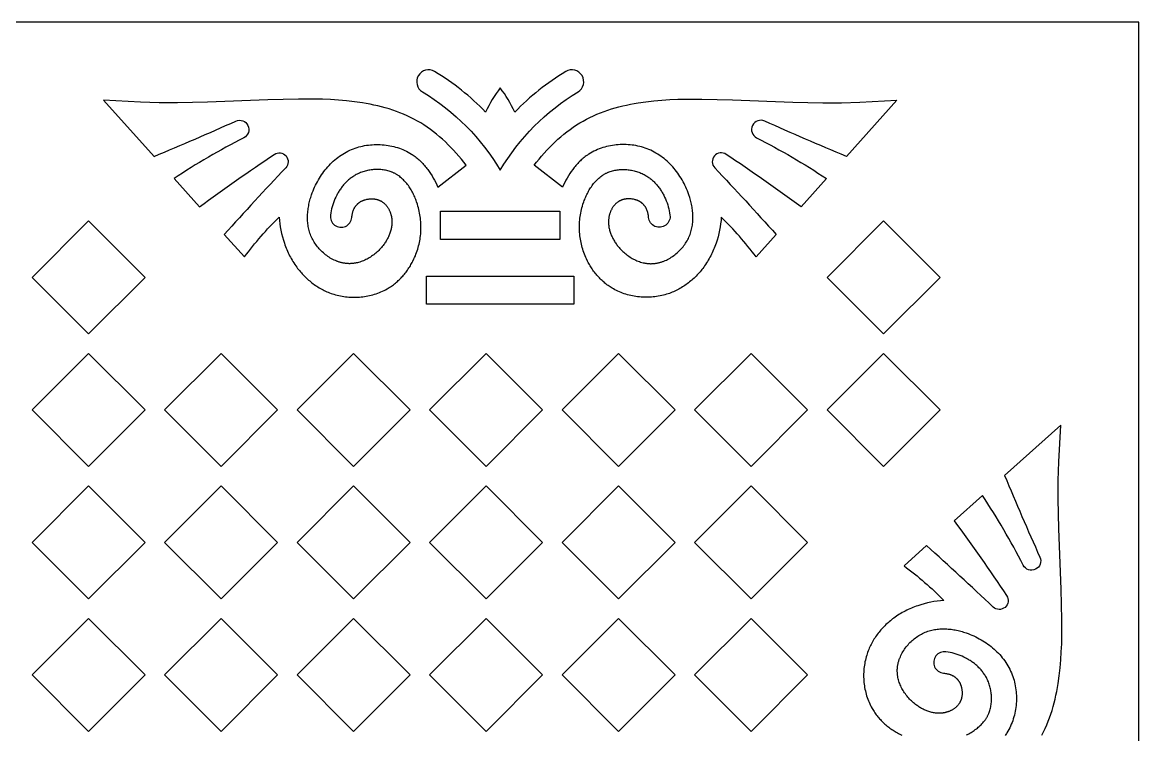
# Model space of a CAD drawing. Extents: x 15850 to 16789, y -660 to 1170.
# Drawn here: x 16319.7 to 16789.1, y 870.6 to 1170.2 of the extents above; entities that cross this region are included whole.
import ezdxf

# ---------------------------------------------------------------- set-up
doc = ezdxf.new("R2010")
doc.units = 0
doc.layers.get('0').update_dxf_attribs({"linetype": 'CONTINUOUS'})

msp = doc.modelspace()

# ---------------------------------------------------------------- linework, layer by layer
for points in [[(15850.26, -659.93), (16789.06, -659.93), (16789.06, 1170.21), (15850.26, 1170.21)], [(16545.66, 1078.93), (16495.55, 1078.93), (16495.55, 1090.76), (16545.66, 1090.76)], [(16371.27, 1062.91), (16347.51, 1086.67), (16323.75, 1062.91), (16347.51, 1039.15)], [(16705.53, 1062.91), (16681.77, 1086.67), (16658.01, 1062.91), (16681.77, 1039.15)], [(16551.62, 1051.62), (16489.59, 1051.62), (16489.59, 1063.45), (16551.62, 1063.45)], [(16371.27, 1007.2), (16347.51, 1030.96), (16323.75, 1007.2), (16347.51, 983.44)], [(16426.98, 1007.2), (16403.22, 1030.96), (16379.46, 1007.2), (16403.22, 983.44)], [(16482.69, 1007.2), (16458.93, 1030.96), (16435.17, 1007.2), (16458.93, 983.44)], [(16538.4, 1007.2), (16514.64, 1030.96), (16490.88, 1007.2), (16514.64, 983.44)], [(16594.11, 1007.2), (16570.35, 1030.96), (16546.59, 1007.2), (16570.35, 983.44)], [(16649.82, 1007.2), (16626.06, 1030.96), (16602.3, 1007.2), (16626.06, 983.44)], [(16705.53, 1007.2), (16681.77, 1030.96), (16658.01, 1007.2), (16681.77, 983.44)], [(16371.27, 951.5), (16347.51, 975.25), (16323.75, 951.5), (16347.51, 927.74)], [(16426.98, 951.5), (16403.22, 975.25), (16379.46, 951.5), (16403.22, 927.74)], [(16482.69, 951.5), (16458.93, 975.25), (16435.17, 951.5), (16458.93, 927.74)], [(16538.4, 951.5), (16514.64, 975.25), (16490.88, 951.5), (16514.64, 927.74)], [(16594.11, 951.5), (16570.35, 975.25), (16546.59, 951.5), (16570.35, 927.74)], [(16649.82, 951.5), (16626.06, 975.25), (16602.3, 951.5), (16626.06, 927.74)], [(16371.27, 895.79), (16347.51, 919.55), (16323.75, 895.79), (16347.51, 872.03)], [(16426.98, 895.79), (16403.22, 919.55), (16379.46, 895.79), (16403.22, 872.03)], [(16482.69, 895.79), (16458.93, 919.55), (16435.17, 895.79), (16458.93, 872.03)], [(16538.4, 895.79), (16514.64, 919.55), (16490.88, 895.79), (16514.64, 872.03)], [(16594.11, 895.79), (16570.35, 919.55), (16546.59, 895.79), (16570.35, 872.03)], [(16649.82, 895.79), (16626.06, 919.55), (16602.3, 895.79), (16626.06, 872.03)]]:
    msp.add_lwpolyline(points, close=True)
for points in [[(16520.6, 1108, -0.12469), (16553.31, 1140.92, 1), (16548.16, 1149.5, 0.065745), (16526.75, 1132.46, 0.052644), (16520.6, 1142.63, 0.052644), (16514.46, 1132.46, 0.065745), (16493.04, 1149.5, 1), (16487.9, 1140.92, -0.12469)], [(16506.34, 1110.09), (16505.32, 1111.38), (16504.29, 1112.65), (16503.22, 1113.91), (16502.14, 1115.16), (16501.02, 1116.38), (16499.88, 1117.58), (16498.72, 1118.75), (16497.53, 1119.9), (16496.32, 1121.02), (16495.08, 1122.11), (16493.82, 1123.17), (16492.53, 1124.19), (16491.23, 1125.18), (16489.89, 1126.13), (16488.54, 1127.03), (16487.16, 1127.89), (16485.76, 1128.71), (16484.34, 1129.49), (16482.9, 1130.22), (16481.43, 1130.91), (16479.95, 1131.55), (16478.45, 1132.16), (16476.93, 1132.73), (16475.4, 1133.26), (16473.85, 1133.76), (16472.28, 1134.22), (16470.7, 1134.65), (16469.11, 1135.05), (16467.51, 1135.41), (16465.89, 1135.75), (16464.26, 1136.05), (16462.63, 1136.33), (16459.33, 1136.81), (16456, 1137.19), (16452.65, 1137.48), (16449.28, 1137.69), (16445.91, 1137.83), (16442.53, 1137.92), (16435.8, 1137.94), (16422.89, 1137.63), (16397.53, 1136.58), (16384.9, 1136.34), (16377.15, 1136.42), (16369.39, 1136.66), (16353.85, 1137.48), (16375.06, 1113.84, 0.007496), (16409.41, 1128.68, -0.975292), (16412.79, 1121.65, 0.027938), (16383.44, 1104.51), (16394.11, 1092.62, -0.009727), (16425.59, 1114.69, -0.894674), (16430.4, 1109.02, 0.006154), (16404.56, 1080.97), (16413.02, 1071.54, -0.038203), (16427.66, 1088.32), (16427.77, 1086.93), (16427.93, 1085.53), (16428.14, 1084.14), (16428.39, 1082.75), (16428.69, 1081.37), (16429.03, 1079.99), (16429.42, 1078.63), (16429.86, 1077.28), (16430.1, 1076.61), (16430.34, 1075.95), (16430.6, 1075.29), (16430.87, 1074.63), (16431.16, 1073.98), (16431.45, 1073.34), (16431.76, 1072.7), (16432.07, 1072.06), (16432.41, 1071.44), (16432.75, 1070.82), (16433.1, 1070.2), (16433.47, 1069.59), (16433.85, 1069), (16434.24, 1068.4), (16434.64, 1067.82), (16435.05, 1067.24), (16435.42, 1066.75), (16435.8, 1066.27), (16436.18, 1065.79), (16436.58, 1065.32), (16436.98, 1064.86), (16437.39, 1064.4), (16437.81, 1063.95), (16438.24, 1063.51), (16438.67, 1063.08), (16439.12, 1062.66), (16439.57, 1062.24), (16440.03, 1061.84), (16440.5, 1061.44), (16440.97, 1061.05), (16441.45, 1060.67), (16441.94, 1060.3), (16442.44, 1059.94), (16442.94, 1059.59), (16443.45, 1059.25), (16443.96, 1058.92), (16444.49, 1058.6), (16445.01, 1058.29), (16445.55, 1057.99), (16446.09, 1057.71), (16446.64, 1057.43), (16447.19, 1057.17), (16447.75, 1056.92), (16448.31, 1056.68), (16448.88, 1056.45), (16449.46, 1056.23), (16450.04, 1056.03), (16450.63, 1055.84), (16451.32, 1055.64), (16452.01, 1055.45), (16452.71, 1055.28), (16453.42, 1055.13), (16454.13, 1055), (16454.85, 1054.88), (16455.56, 1054.78), (16456.29, 1054.7), (16457.01, 1054.64), (16457.74, 1054.59), (16458.46, 1054.57), (16459.19, 1054.56), (16459.92, 1054.57), (16460.65, 1054.59), (16461.37, 1054.64), (16462.1, 1054.7), (16462.82, 1054.78), (16463.54, 1054.87), (16464.26, 1054.99), (16464.97, 1055.12), (16465.68, 1055.27), (16466.38, 1055.44), (16467.08, 1055.63), (16467.77, 1055.83), (16468.46, 1056.05), (16469.14, 1056.29), (16469.81, 1056.55), (16470.47, 1056.82), (16471.13, 1057.12), (16471.77, 1057.43), (16472.41, 1057.76), (16473.03, 1058.1), (16473.49, 1058.37), (16473.95, 1058.66), (16474.4, 1058.95), (16474.84, 1059.25), (16475.28, 1059.56), (16475.71, 1059.88), (16476.13, 1060.2), (16476.55, 1060.54), (16476.96, 1060.88), (16477.36, 1061.24), (16477.75, 1061.6), (16478.14, 1061.97), (16478.53, 1062.34), (16478.9, 1062.73), (16479.27, 1063.12), (16479.63, 1063.52), (16479.98, 1063.92), (16480.33, 1064.33), (16480.66, 1064.75), (16480.99, 1065.17), (16481.32, 1065.6), (16481.63, 1066.04), (16481.94, 1066.48), (16482.24, 1066.93), (16482.53, 1067.38), (16482.81, 1067.84), (16483.08, 1068.3), (16483.35, 1068.77), (16483.61, 1069.24), (16483.86, 1069.72), (16484.33, 1070.68), (16484.63, 1071.34), (16484.92, 1072.02), (16485.19, 1072.69), (16485.45, 1073.38), (16485.68, 1074.07), (16485.91, 1074.76), (16486.11, 1075.46), (16486.3, 1076.16), (16486.47, 1076.87), (16486.63, 1077.58), (16486.77, 1078.3), (16486.89, 1079.02), (16487, 1079.74), (16487.09, 1080.47), (16487.17, 1081.2), (16487.22, 1081.93), (16487.26, 1082.66), (16487.28, 1083.39), (16487.29, 1084.13), (16487.28, 1084.86), (16487.25, 1085.6), (16487.21, 1086.34), (16487.14, 1087.08), (16487.07, 1087.81), (16486.97, 1088.55), (16486.85, 1089.29), (16486.72, 1090.02), (16486.57, 1090.76), (16486.41, 1091.49), (16486.22, 1092.22), (16486.02, 1092.95), (16485.8, 1093.67), (16485.46, 1094.72), (16485.27, 1095.24), (16485.07, 1095.75), (16484.86, 1096.26), (16484.65, 1096.77), (16484.42, 1097.28), (16484.19, 1097.78), (16483.94, 1098.27), (16483.69, 1098.76), (16483.43, 1099.24), (16483.15, 1099.71), (16482.87, 1100.18), (16482.58, 1100.63), (16482.28, 1101.08), (16481.97, 1101.53), (16481.65, 1101.96), (16481.32, 1102.38), (16480.98, 1102.79), (16480.63, 1103.19), (16480.27, 1103.58), (16479.9, 1103.95), (16479.52, 1104.31), (16479.14, 1104.66), (16478.74, 1105), (16478.33, 1105.32), (16477.91, 1105.63), (16477.7, 1105.78), (16477.49, 1105.93), (16477.27, 1106.07), (16477.05, 1106.2), (16476.83, 1106.34), (16476.61, 1106.47), (16476.38, 1106.59), (16476.15, 1106.71), (16475.92, 1106.83), (16475.68, 1106.94), (16475.46, 1107.04), (16475.24, 1107.14), (16475.01, 1107.23), (16474.78, 1107.32), (16474.32, 1107.49), (16473.85, 1107.64), (16473.38, 1107.78), (16472.9, 1107.9), (16472.41, 1108.01), (16471.92, 1108.1), (16471.43, 1108.18), (16470.93, 1108.24), (16470.42, 1108.29), (16469.92, 1108.32), (16469.41, 1108.34), (16468.9, 1108.35), (16468.39, 1108.34), (16467.88, 1108.32), (16467.37, 1108.29), (16466.86, 1108.24), (16466.35, 1108.17), (16465.84, 1108.1), (16465.33, 1108.01), (16464.83, 1107.9), (16464.33, 1107.79), (16463.83, 1107.66), (16463.34, 1107.51), (16462.85, 1107.36), (16462.37, 1107.19), (16461.9, 1107.01), (16461.43, 1106.81), (16460.96, 1106.6), (16460.51, 1106.38), (16460.06, 1106.15), (16459.68, 1105.94), (16459.3, 1105.72), (16458.93, 1105.49), (16458.57, 1105.25), (16458.22, 1105.01), (16457.87, 1104.75), (16457.52, 1104.49), (16457.19, 1104.22), (16456.86, 1103.94), (16456.54, 1103.65), (16456.22, 1103.36), (16455.91, 1103.06), (16455.61, 1102.76), (16455.31, 1102.44), (16455.02, 1102.12), (16454.74, 1101.8), (16454.46, 1101.47), (16454.19, 1101.13), (16453.93, 1100.79), (16453.67, 1100.44), (16453.42, 1100.09), (16453.18, 1099.73), (16452.94, 1099.37), (16452.71, 1099), (16452.49, 1098.63), (16452.27, 1098.25), (16452.06, 1097.88), (16451.86, 1097.49), (16451.48, 1096.72), (16451.12, 1095.93), (16450.78, 1095.12), (16450.47, 1094.29), (16450.19, 1093.45), (16449.94, 1092.61), (16449.72, 1091.76), (16449.52, 1090.9), (16449.36, 1090.04), (16449.22, 1089.17, 1.025614), (16458.21, 1088.13), (16458.25, 1088.54), (16458.3, 1088.94), (16458.37, 1089.34), (16458.45, 1089.74), (16458.49, 1089.93), (16458.54, 1090.13), (16458.59, 1090.32), (16458.64, 1090.51), (16458.7, 1090.69), (16458.76, 1090.88), (16458.83, 1091.06), (16458.9, 1091.24), (16458.97, 1091.42), (16459.04, 1091.6), (16459.12, 1091.77), (16459.21, 1091.95), (16459.3, 1092.12), (16459.39, 1092.28), (16459.48, 1092.45), (16459.58, 1092.61), (16459.69, 1092.76), (16459.79, 1092.92), (16459.91, 1093.07), (16460.02, 1093.22), (16460.14, 1093.36), (16460.27, 1093.5), (16460.4, 1093.64), (16460.54, 1093.78), (16460.65, 1093.88), (16460.76, 1093.98), (16460.88, 1094.08), (16461, 1094.18), (16461.12, 1094.28), (16461.25, 1094.37), (16461.38, 1094.46), (16461.51, 1094.55), (16461.64, 1094.63), (16461.78, 1094.72), (16461.91, 1094.8), (16462.05, 1094.88), (16462.2, 1094.95), (16462.34, 1095.02), (16462.49, 1095.09), (16462.63, 1095.16), (16462.78, 1095.23), (16462.93, 1095.29), (16463.09, 1095.35), (16463.24, 1095.41), (16463.4, 1095.46), (16463.55, 1095.51), (16463.71, 1095.56), (16463.87, 1095.61), (16464.19, 1095.69), (16464.52, 1095.77), (16464.85, 1095.83), (16465.18, 1095.88), (16465.51, 1095.92), (16465.85, 1095.95), (16466.18, 1095.97), (16466.52, 1095.98), (16466.86, 1095.97), (16467.02, 1095.96), (16467.19, 1095.95), (16467.36, 1095.94), (16467.52, 1095.93), (16467.69, 1095.91), (16467.85, 1095.89), (16468.02, 1095.86), (16468.18, 1095.83), (16468.34, 1095.8), (16468.5, 1095.77), (16468.66, 1095.73), (16468.82, 1095.69), (16468.98, 1095.65), (16469.13, 1095.61), (16469.29, 1095.56), (16469.44, 1095.5), (16469.59, 1095.45), (16469.74, 1095.39), (16469.89, 1095.33), (16470.04, 1095.27), (16470.18, 1095.2), (16470.33, 1095.13), (16470.43, 1095.07), (16470.54, 1095.01), (16470.65, 1094.95), (16470.76, 1094.89), (16470.86, 1094.82), (16470.97, 1094.76), (16471.17, 1094.62), (16471.37, 1094.48), (16471.56, 1094.32), (16471.75, 1094.17), (16471.93, 1094), (16472.11, 1093.83), (16472.28, 1093.66), (16472.45, 1093.48), (16472.62, 1093.29), (16472.77, 1093.1), (16472.93, 1092.91), (16473.07, 1092.71), (16473.22, 1092.5), (16473.35, 1092.29), (16473.49, 1092.08), (16473.61, 1091.87), (16473.73, 1091.65), (16473.85, 1091.42), (16473.96, 1091.2), (16474.07, 1090.97), (16474.17, 1090.74), (16474.26, 1090.51), (16474.35, 1090.28), (16474.44, 1090.04), (16474.52, 1089.8), (16474.59, 1089.56), (16474.66, 1089.32), (16474.72, 1089.08), (16474.78, 1088.84), (16474.83, 1088.64), (16474.87, 1088.44), (16474.9, 1088.23), (16474.94, 1088.03), (16474.97, 1087.83), (16474.99, 1087.62), (16475.03, 1087.22), (16475.06, 1086.81), (16475.07, 1086.4), (16475.07, 1086), (16475.06, 1085.59), (16475.03, 1085.18), (16474.99, 1084.78), (16474.94, 1084.37), (16474.88, 1083.97), (16474.8, 1083.56), (16474.71, 1083.16), (16474.61, 1082.76), (16474.5, 1082.37), (16474.37, 1081.97), (16474.24, 1081.58), (16474.1, 1081.19), (16473.94, 1080.8), (16473.78, 1080.41), (16473.6, 1080.03), (16473.42, 1079.65), (16473.23, 1079.27), (16473.02, 1078.9), (16472.81, 1078.53), (16472.59, 1078.16), (16472.36, 1077.8), (16472.13, 1077.45), (16471.88, 1077.09), (16471.63, 1076.75), (16471.37, 1076.4), (16471.02, 1075.96), (16470.66, 1075.53), (16470.29, 1075.11), (16469.9, 1074.7), (16469.51, 1074.29), (16469.11, 1073.9), (16468.69, 1073.52), (16468.27, 1073.15), (16467.84, 1072.79), (16467.4, 1072.45), (16466.95, 1072.12), (16466.49, 1071.8), (16466.03, 1071.49), (16465.55, 1071.2), (16465.08, 1070.92), (16464.59, 1070.66), (16464.1, 1070.41), (16463.61, 1070.17), (16463.11, 1069.96), (16462.6, 1069.75), (16462.1, 1069.57), (16461.58, 1069.4), (16461.07, 1069.25), (16460.55, 1069.12), (16460.03, 1069), (16459.77, 1068.95), (16459.5, 1068.91), (16459.24, 1068.87), (16458.98, 1068.83), (16458.72, 1068.8), (16458.45, 1068.77), (16458.19, 1068.75), (16457.92, 1068.73), (16457.66, 1068.72), (16457.39, 1068.71), (16457.13, 1068.71), (16456.87, 1068.72), (16456.6, 1068.72), (16456.34, 1068.74), (16456.05, 1068.76), (16455.77, 1068.79), (16455.48, 1068.82), (16455.2, 1068.86), (16454.91, 1068.9), (16454.63, 1068.96), (16454.35, 1069.01), (16454.06, 1069.07), (16453.78, 1069.14), (16453.5, 1069.22), (16453.22, 1069.3), (16452.94, 1069.38), (16452.66, 1069.47), (16452.39, 1069.56), (16452.11, 1069.67), (16451.84, 1069.77), (16451.29, 1070), (16450.75, 1070.24), (16450.22, 1070.5), (16449.69, 1070.79), (16449.17, 1071.09), (16448.66, 1071.4), (16448.16, 1071.74), (16447.67, 1072.09), (16447.19, 1072.45), (16446.71, 1072.83), (16446.25, 1073.22), (16445.8, 1073.63), (16445.36, 1074.05), (16444.94, 1074.48), (16444.53, 1074.93), (16444.13, 1075.38), (16443.74, 1075.85), (16443.37, 1076.32), (16443.02, 1076.81), (16442.68, 1077.3), (16442.36, 1077.8), (16442.05, 1078.31), (16441.77, 1078.83), (16441.5, 1079.35), (16441.25, 1079.88), (16441.02, 1080.42), (16440.8, 1080.96), (16440.61, 1081.51), (16440.43, 1082.07), (16440.27, 1082.62), (16440.13, 1083.18), (16440, 1083.75), (16439.89, 1084.32), (16439.8, 1084.89), (16439.72, 1085.47), (16439.66, 1086.04), (16439.62, 1086.62), (16439.59, 1087.21), (16439.57, 1087.79), (16439.57, 1088.38), (16439.58, 1088.96), (16439.61, 1089.55), (16439.65, 1090.14), (16439.71, 1090.73), (16439.78, 1091.32), (16439.86, 1091.91), (16439.95, 1092.5), (16440.06, 1093.08), (16440.17, 1093.67), (16440.3, 1094.26), (16440.44, 1094.84), (16440.59, 1095.42), (16440.76, 1096), (16440.93, 1096.58), (16441.3, 1097.73), (16441.59, 1098.53), (16441.9, 1099.33), (16442.23, 1100.12), (16442.57, 1100.9), (16442.94, 1101.67), (16443.32, 1102.44), (16443.72, 1103.19), (16444.13, 1103.93), (16444.57, 1104.66), (16445.02, 1105.38), (16445.49, 1106.09), (16445.97, 1106.78), (16446.48, 1107.46), (16446.99, 1108.13), (16447.53, 1108.78), (16448.08, 1109.42), (16448.64, 1110.04), (16449.22, 1110.64), (16449.82, 1111.23), (16450.43, 1111.79), (16451.06, 1112.34), (16451.7, 1112.88), (16452.35, 1113.39), (16453.02, 1113.88), (16453.7, 1114.35), (16454.4, 1114.8), (16455.11, 1115.23), (16455.83, 1115.64), (16456.57, 1116.02), (16457.32, 1116.38), (16458.08, 1116.72), (16458.85, 1117.03), (16459.62, 1117.3), (16460.39, 1117.56), (16461.17, 1117.79), (16461.96, 1118), (16462.75, 1118.18), (16463.56, 1118.34), (16464.37, 1118.48), (16465.19, 1118.59), (16466.01, 1118.68), (16466.83, 1118.75), (16467.65, 1118.79), (16468.48, 1118.81), (16469.31, 1118.81), (16470.14, 1118.78), (16470.96, 1118.73), (16471.79, 1118.66), (16472.61, 1118.56), (16473.43, 1118.44), (16474.24, 1118.3), (16475.05, 1118.13), (16475.85, 1117.95), (16476.64, 1117.73), (16477.42, 1117.5), (16478.2, 1117.24), (16478.97, 1116.96), (16479.72, 1116.66), (16480.46, 1116.33), (16481.19, 1115.98), (16481.91, 1115.61), (16482.61, 1115.22), (16483.3, 1114.8), (16483.63, 1114.58), (16483.97, 1114.36), (16484.41, 1114.05), (16484.84, 1113.73), (16485.27, 1113.4), (16485.69, 1113.06), (16486.1, 1112.71), (16486.5, 1112.35), (16486.9, 1111.99), (16487.28, 1111.61), (16487.66, 1111.23), (16488.04, 1110.84), (16488.4, 1110.44), (16488.76, 1110.04), (16489.11, 1109.63), (16489.45, 1109.21), (16489.79, 1108.78), (16490.11, 1108.35), (16490.75, 1107.47), (16491.35, 1106.57), (16491.93, 1105.65), (16492.47, 1104.72), (16492.99, 1103.77), (16493.47, 1102.81), (16493.93, 1101.84), (16494.37, 1100.87)], [(16534.87, 1110.09), (16535.88, 1111.38), (16536.92, 1112.65), (16537.98, 1113.91), (16539.07, 1115.16), (16540.19, 1116.38), (16541.33, 1117.58), (16542.49, 1118.75), (16543.68, 1119.9), (16544.89, 1121.02), (16546.13, 1122.11), (16547.39, 1123.17), (16548.67, 1124.19), (16549.98, 1125.18), (16551.31, 1126.13), (16552.67, 1127.03), (16554.05, 1127.89), (16555.45, 1128.71), (16556.87, 1129.49), (16558.31, 1130.22), (16559.77, 1130.91), (16561.26, 1131.55), (16562.76, 1132.16), (16564.28, 1132.73), (16565.81, 1133.26), (16567.36, 1133.76), (16568.93, 1134.22), (16570.5, 1134.65), (16572.1, 1135.05), (16573.7, 1135.41), (16575.32, 1135.75), (16576.95, 1136.05), (16578.58, 1136.33), (16581.88, 1136.81), (16585.21, 1137.19), (16588.56, 1137.48), (16591.93, 1137.69), (16595.3, 1137.83), (16598.68, 1137.92), (16605.41, 1137.94), (16618.32, 1137.63), (16643.68, 1136.58), (16656.31, 1136.34), (16664.06, 1136.42), (16671.82, 1136.66), (16687.36, 1137.48), (16666.15, 1113.84, -0.007496), (16631.8, 1128.68, 0.975292), (16628.42, 1121.65, -0.027938), (16657.77, 1104.51), (16647.1, 1092.62, 0.009727), (16615.62, 1114.69, 0.894674), (16610.81, 1109.02, -0.006154), (16636.65, 1080.97), (16628.19, 1071.54, 0.038203), (16613.55, 1088.32), (16613.44, 1086.93), (16613.27, 1085.53), (16613.07, 1084.14), (16612.82, 1082.75), (16612.52, 1081.37), (16612.18, 1079.99), (16611.79, 1078.63), (16611.35, 1077.28), (16611.11, 1076.61), (16610.87, 1075.95), (16610.61, 1075.29), (16610.34, 1074.63), (16610.05, 1073.98), (16609.76, 1073.34), (16609.45, 1072.7), (16609.13, 1072.06), (16608.8, 1071.44), (16608.46, 1070.82), (16608.11, 1070.2), (16607.74, 1069.59), (16607.36, 1069), (16606.97, 1068.4), (16606.57, 1067.82), (16606.16, 1067.24), (16605.79, 1066.75), (16605.41, 1066.27), (16605.03, 1065.79), (16604.63, 1065.32), (16604.23, 1064.86), (16603.82, 1064.4), (16603.4, 1063.95), (16602.97, 1063.51), (16602.53, 1063.08), (16602.09, 1062.66), (16601.64, 1062.24), (16601.18, 1061.84), (16600.71, 1061.44), (16600.24, 1061.05), (16599.76, 1060.67), (16599.27, 1060.3), (16598.77, 1059.94), (16598.27, 1059.59), (16597.76, 1059.25), (16597.24, 1058.92), (16596.72, 1058.6), (16596.19, 1058.29), (16595.66, 1057.99), (16595.12, 1057.71), (16594.57, 1057.43), (16594.02, 1057.17), (16593.46, 1056.92), (16592.89, 1056.68), (16592.32, 1056.45), (16591.75, 1056.23), (16591.17, 1056.03), (16590.58, 1055.84), (16589.89, 1055.64), (16589.2, 1055.45), (16588.5, 1055.28), (16587.79, 1055.13), (16587.08, 1055), (16586.36, 1054.88), (16585.64, 1054.78), (16584.92, 1054.7), (16584.2, 1054.64), (16583.47, 1054.59), (16582.75, 1054.57), (16582.02, 1054.56), (16581.29, 1054.57), (16580.56, 1054.59), (16579.84, 1054.64), (16579.11, 1054.7), (16578.39, 1054.78), (16577.67, 1054.87), (16576.95, 1054.99), (16576.24, 1055.12), (16575.53, 1055.27), (16574.83, 1055.44), (16574.13, 1055.63), (16573.44, 1055.83), (16572.75, 1056.05), (16572.07, 1056.29), (16571.4, 1056.55), (16570.74, 1056.82), (16570.08, 1057.12), (16569.44, 1057.43), (16568.8, 1057.76), (16568.18, 1058.1), (16567.72, 1058.37), (16567.26, 1058.66), (16566.81, 1058.95), (16566.37, 1059.25), (16565.93, 1059.56), (16565.5, 1059.88), (16565.08, 1060.2), (16564.66, 1060.54), (16564.25, 1060.88), (16563.85, 1061.24), (16563.45, 1061.6), (16563.06, 1061.97), (16562.68, 1062.34), (16562.31, 1062.73), (16561.94, 1063.12), (16561.58, 1063.52), (16561.23, 1063.92), (16560.88, 1064.33), (16560.55, 1064.75), (16560.22, 1065.17), (16559.89, 1065.6), (16559.58, 1066.04), (16559.27, 1066.48), (16558.97, 1066.93), (16558.68, 1067.38), (16558.4, 1067.84), (16558.13, 1068.3), (16557.86, 1068.77), (16557.6, 1069.24), (16557.35, 1069.72), (16556.88, 1070.68), (16556.58, 1071.34), (16556.29, 1072.02), (16556.02, 1072.69), (16555.76, 1073.38), (16555.52, 1074.07), (16555.3, 1074.76), (16555.1, 1075.46), (16554.91, 1076.16), (16554.73, 1076.87), (16554.58, 1077.58), (16554.44, 1078.3), (16554.31, 1079.02), (16554.21, 1079.74), (16554.12, 1080.47), (16554.04, 1081.2), (16553.99, 1081.93), (16553.95, 1082.66), (16553.92, 1083.39), (16553.92, 1084.13), (16553.93, 1084.86), (16553.96, 1085.6), (16554, 1086.34), (16554.06, 1087.08), (16554.14, 1087.81), (16554.24, 1088.55), (16554.35, 1089.29), (16554.49, 1090.02), (16554.63, 1090.76), (16554.8, 1091.49), (16554.98, 1092.22), (16555.19, 1092.95), (16555.4, 1093.67), (16555.75, 1094.72), (16555.94, 1095.24), (16556.14, 1095.75), (16556.34, 1096.26), (16556.56, 1096.77), (16556.79, 1097.28), (16557.02, 1097.78), (16557.27, 1098.27), (16557.52, 1098.76), (16557.78, 1099.24), (16558.06, 1099.71), (16558.34, 1100.18), (16558.63, 1100.63), (16558.93, 1101.08), (16559.24, 1101.53), (16559.56, 1101.96), (16559.89, 1102.38), (16560.23, 1102.79), (16560.58, 1103.19), (16560.94, 1103.58), (16561.31, 1103.95), (16561.68, 1104.31), (16562.07, 1104.66), (16562.47, 1105), (16562.88, 1105.32), (16563.29, 1105.63), (16563.51, 1105.78), (16563.72, 1105.93), (16563.94, 1106.07), (16564.16, 1106.2), (16564.38, 1106.34), (16564.6, 1106.47), (16564.83, 1106.59), (16565.06, 1106.71), (16565.29, 1106.83), (16565.53, 1106.94), (16565.75, 1107.04), (16565.97, 1107.14), (16566.2, 1107.23), (16566.42, 1107.32), (16566.89, 1107.49), (16567.35, 1107.64), (16567.83, 1107.78), (16568.31, 1107.9), (16568.8, 1108.01), (16569.29, 1108.1), (16569.78, 1108.18), (16570.28, 1108.24), (16570.79, 1108.29), (16571.29, 1108.32), (16571.8, 1108.34), (16572.31, 1108.35), (16572.82, 1108.34), (16573.33, 1108.32), (16573.84, 1108.29), (16574.35, 1108.24), (16574.86, 1108.17), (16575.37, 1108.1), (16575.87, 1108.01), (16576.38, 1107.9), (16576.88, 1107.79), (16577.37, 1107.66), (16577.87, 1107.51), (16578.35, 1107.36), (16578.84, 1107.19), (16579.31, 1107.01), (16579.78, 1106.81), (16580.25, 1106.6), (16580.7, 1106.38), (16581.15, 1106.15), (16581.53, 1105.94), (16581.91, 1105.72), (16582.27, 1105.49), (16582.64, 1105.25), (16582.99, 1105.01), (16583.34, 1104.75), (16583.68, 1104.49), (16584.02, 1104.22), (16584.35, 1103.94), (16584.67, 1103.65), (16584.99, 1103.36), (16585.3, 1103.06), (16585.6, 1102.76), (16585.9, 1102.44), (16586.19, 1102.12), (16586.47, 1101.8), (16586.75, 1101.47), (16587.02, 1101.13), (16587.28, 1100.79), (16587.54, 1100.44), (16587.79, 1100.09), (16588.03, 1099.73), (16588.27, 1099.37), (16588.5, 1099), (16588.72, 1098.63), (16588.94, 1098.25), (16589.15, 1097.88), (16589.35, 1097.49), (16589.73, 1096.72), (16590.09, 1095.93), (16590.43, 1095.12), (16590.74, 1094.29), (16591.02, 1093.45), (16591.27, 1092.61), (16591.49, 1091.76), (16591.69, 1090.9), (16591.85, 1090.04), (16591.99, 1089.17, -1.025614), (16583, 1088.13), (16582.96, 1088.54), (16582.9, 1088.94), (16582.84, 1089.34), (16582.76, 1089.74), (16582.72, 1089.93), (16582.67, 1090.13), (16582.62, 1090.32), (16582.56, 1090.51), (16582.51, 1090.69), (16582.44, 1090.88), (16582.38, 1091.06), (16582.31, 1091.24), (16582.24, 1091.42), (16582.16, 1091.6), (16582.08, 1091.77), (16582, 1091.95), (16581.91, 1092.12), (16581.82, 1092.28), (16581.73, 1092.45), (16581.63, 1092.61), (16581.52, 1092.76), (16581.41, 1092.92), (16581.3, 1093.07), (16581.18, 1093.22), (16581.06, 1093.36), (16580.94, 1093.5), (16580.81, 1093.64), (16580.67, 1093.78), (16580.56, 1093.88), (16580.45, 1093.98), (16580.33, 1094.08), (16580.21, 1094.18), (16580.09, 1094.28), (16579.96, 1094.37), (16579.83, 1094.46), (16579.7, 1094.55), (16579.57, 1094.63), (16579.43, 1094.72), (16579.29, 1094.8), (16579.15, 1094.88), (16579.01, 1094.95), (16578.87, 1095.02), (16578.72, 1095.09), (16578.58, 1095.16), (16578.43, 1095.23), (16578.27, 1095.29), (16578.12, 1095.35), (16577.97, 1095.41), (16577.81, 1095.46), (16577.66, 1095.51), (16577.5, 1095.56), (16577.34, 1095.61), (16577.02, 1095.69), (16576.69, 1095.77), (16576.36, 1095.83), (16576.03, 1095.88), (16575.69, 1095.92), (16575.36, 1095.95), (16575.02, 1095.97), (16574.69, 1095.98), (16574.35, 1095.97), (16574.19, 1095.96), (16574.02, 1095.95), (16573.85, 1095.94), (16573.69, 1095.93), (16573.52, 1095.91), (16573.36, 1095.89), (16573.19, 1095.86), (16573.03, 1095.83), (16572.87, 1095.8), (16572.71, 1095.77), (16572.55, 1095.73), (16572.39, 1095.69), (16572.23, 1095.65), (16572.08, 1095.61), (16571.92, 1095.56), (16571.77, 1095.5), (16571.62, 1095.45), (16571.47, 1095.39), (16571.32, 1095.33), (16571.17, 1095.27), (16571.03, 1095.2), (16570.88, 1095.13), (16570.77, 1095.07), (16570.66, 1095.01), (16570.56, 1094.95), (16570.45, 1094.89), (16570.35, 1094.82), (16570.24, 1094.76), (16570.04, 1094.62), (16569.84, 1094.48), (16569.65, 1094.32), (16569.46, 1094.17), (16569.28, 1094), (16569.1, 1093.83), (16568.92, 1093.66), (16568.76, 1093.48), (16568.59, 1093.29), (16568.43, 1093.1), (16568.28, 1092.91), (16568.13, 1092.71), (16567.99, 1092.5), (16567.85, 1092.29), (16567.72, 1092.08), (16567.6, 1091.87), (16567.47, 1091.65), (16567.36, 1091.42), (16567.25, 1091.2), (16567.14, 1090.97), (16567.04, 1090.74), (16566.94, 1090.51), (16566.85, 1090.28), (16566.77, 1090.04), (16566.69, 1089.8), (16566.62, 1089.56), (16566.55, 1089.32), (16566.48, 1089.08), (16566.43, 1088.84), (16566.38, 1088.64), (16566.34, 1088.44), (16566.3, 1088.23), (16566.27, 1088.03), (16566.24, 1087.83), (16566.22, 1087.62), (16566.17, 1087.22), (16566.15, 1086.81), (16566.13, 1086.4), (16566.14, 1086), (16566.15, 1085.59), (16566.18, 1085.18), (16566.22, 1084.78), (16566.27, 1084.37), (16566.33, 1083.97), (16566.41, 1083.56), (16566.5, 1083.16), (16566.6, 1082.76), (16566.71, 1082.37), (16566.83, 1081.97), (16566.97, 1081.58), (16567.11, 1081.19), (16567.27, 1080.8), (16567.43, 1080.41), (16567.61, 1080.03), (16567.79, 1079.65), (16567.98, 1079.27), (16568.19, 1078.9), (16568.4, 1078.53), (16568.62, 1078.16), (16568.85, 1077.8), (16569.08, 1077.45), (16569.33, 1077.09), (16569.58, 1076.75), (16569.84, 1076.4), (16570.19, 1075.96), (16570.55, 1075.53), (16570.92, 1075.11), (16571.3, 1074.7), (16571.7, 1074.29), (16572.1, 1073.9), (16572.52, 1073.52), (16572.94, 1073.15), (16573.37, 1072.79), (16573.81, 1072.45), (16574.26, 1072.12), (16574.72, 1071.8), (16575.18, 1071.49), (16575.65, 1071.2), (16576.13, 1070.92), (16576.61, 1070.66), (16577.1, 1070.41), (16577.6, 1070.17), (16578.1, 1069.96), (16578.6, 1069.75), (16579.11, 1069.57), (16579.62, 1069.4), (16580.14, 1069.25), (16580.66, 1069.12), (16581.18, 1069), (16581.44, 1068.95), (16581.7, 1068.91), (16581.97, 1068.87), (16582.23, 1068.83), (16582.49, 1068.8), (16582.76, 1068.77), (16583.02, 1068.75), (16583.28, 1068.73), (16583.55, 1068.72), (16583.81, 1068.71), (16584.08, 1068.71), (16584.34, 1068.72), (16584.61, 1068.72), (16584.87, 1068.74), (16585.16, 1068.76), (16585.44, 1068.79), (16585.73, 1068.82), (16586.01, 1068.86), (16586.3, 1068.9), (16586.58, 1068.96), (16586.86, 1069.01), (16587.14, 1069.07), (16587.43, 1069.14), (16587.71, 1069.22), (16587.99, 1069.3), (16588.27, 1069.38), (16588.54, 1069.47), (16588.82, 1069.56), (16589.1, 1069.67), (16589.37, 1069.77), (16589.92, 1070), (16590.46, 1070.24), (16590.99, 1070.5), (16591.51, 1070.79), (16592.03, 1071.09), (16592.54, 1071.4), (16593.05, 1071.74), (16593.54, 1072.09), (16594.02, 1072.45), (16594.49, 1072.83), (16594.96, 1073.22), (16595.41, 1073.63), (16595.84, 1074.05), (16596.27, 1074.48), (16596.68, 1074.93), (16597.08, 1075.38), (16597.47, 1075.85), (16597.84, 1076.32), (16598.19, 1076.81), (16598.53, 1077.3), (16598.85, 1077.8), (16599.15, 1078.31), (16599.44, 1078.83), (16599.71, 1079.35), (16599.96, 1079.88), (16600.19, 1080.42), (16600.41, 1080.96), (16600.6, 1081.51), (16600.78, 1082.07), (16600.94, 1082.62), (16601.08, 1083.18), (16601.21, 1083.75), (16601.32, 1084.32), (16601.41, 1084.89), (16601.49, 1085.47), (16601.55, 1086.04), (16601.59, 1086.62), (16601.62, 1087.21), (16601.64, 1087.79), (16601.64, 1088.38), (16601.62, 1088.96), (16601.6, 1089.55), (16601.56, 1090.14), (16601.5, 1090.73), (16601.43, 1091.32), (16601.35, 1091.91), (16601.26, 1092.5), (16601.15, 1093.08), (16601.03, 1093.67), (16600.91, 1094.26), (16600.77, 1094.84), (16600.61, 1095.42), (16600.45, 1096), (16600.28, 1096.58), (16599.9, 1097.73), (16599.62, 1098.53), (16599.31, 1099.33), (16598.98, 1100.12), (16598.64, 1100.9), (16598.27, 1101.67), (16597.89, 1102.44), (16597.49, 1103.19), (16597.07, 1103.93), (16596.64, 1104.66), (16596.19, 1105.38), (16595.72, 1106.09), (16595.23, 1106.78), (16594.73, 1107.46), (16594.22, 1108.13), (16593.68, 1108.78), (16593.13, 1109.42), (16592.57, 1110.04), (16591.98, 1110.64), (16591.39, 1111.23), (16590.78, 1111.79), (16590.15, 1112.34), (16589.51, 1112.88), (16588.86, 1113.39), (16588.19, 1113.88), (16587.5, 1114.35), (16586.81, 1114.8), (16586.1, 1115.23), (16585.37, 1115.64), (16584.64, 1116.02), (16583.89, 1116.38), (16583.13, 1116.72), (16582.35, 1117.03), (16581.59, 1117.3), (16580.82, 1117.56), (16580.04, 1117.79), (16579.25, 1118), (16578.45, 1118.18), (16577.65, 1118.34), (16576.84, 1118.48), (16576.02, 1118.59), (16575.2, 1118.68), (16574.38, 1118.75), (16573.55, 1118.79), (16572.73, 1118.81), (16571.9, 1118.81), (16571.07, 1118.78), (16570.25, 1118.73), (16569.42, 1118.66), (16568.6, 1118.56), (16567.78, 1118.44), (16566.97, 1118.3), (16566.16, 1118.13), (16565.36, 1117.95), (16564.57, 1117.73), (16563.78, 1117.5), (16563.01, 1117.24), (16562.24, 1116.96), (16561.49, 1116.66), (16560.75, 1116.33), (16560.02, 1115.98), (16559.3, 1115.61), (16558.6, 1115.22), (16557.91, 1114.8), (16557.58, 1114.58), (16557.24, 1114.36), (16556.8, 1114.05), (16556.37, 1113.73), (16555.94, 1113.4), (16555.52, 1113.06), (16555.11, 1112.71), (16554.71, 1112.35), (16554.31, 1111.99), (16553.92, 1111.61), (16553.54, 1111.23), (16553.17, 1110.84), (16552.81, 1110.44), (16552.45, 1110.04), (16552.1, 1109.63), (16551.76, 1109.21), (16551.42, 1108.78), (16551.09, 1108.35), (16550.46, 1107.47), (16549.86, 1106.57), (16549.28, 1105.65), (16548.74, 1104.72), (16548.22, 1103.77), (16547.73, 1102.81), (16547.27, 1101.84), (16546.84, 1100.87)]]:
    msp.add_lwpolyline(points, format="xyb", close=True)
for points in [[(16748.34, 870.38), (16749.07, 871.82), (16749.76, 873.28), (16750.41, 874.77), (16751.01, 876.27), (16751.59, 877.78), (16752.12, 879.32), (16752.62, 880.87), (16753.08, 882.44), (16753.51, 884.01), (16753.9, 885.61), (16754.27, 887.21), (16754.6, 888.83), (16754.91, 890.46), (16755.18, 892.09), (16755.66, 895.39), (16756.04, 898.72), (16756.33, 902.07), (16756.54, 905.44), (16756.69, 908.81), (16756.77, 912.19), (16756.79, 918.92), (16756.49, 931.83), (16755.43, 957.19), (16755.19, 969.82), (16755.27, 977.56), (16755.52, 985.33), (16756.33, 1000.86), (16732.7, 979.66, 0.007496), (16747.54, 945.31, -0.975292), (16740.51, 941.93, 0.027938), (16723.36, 971.28), (16711.47, 960.61, -0.009727), (16733.54, 929.13, -0.894674), (16727.87, 924.32, 0.006154), (16699.83, 950.16), (16690.39, 941.7, -0.038203), (16707.17, 927.06), (16705.78, 926.95), (16704.39, 926.78), (16702.99, 926.58), (16701.6, 926.33), (16700.22, 926.03), (16698.85, 925.69), (16697.49, 925.3), (16696.14, 924.86), (16695.47, 924.62), (16694.8, 924.38), (16694.14, 924.12), (16693.49, 923.85), (16692.84, 923.56), (16692.19, 923.27), (16691.55, 922.96), (16690.92, 922.64), (16690.29, 922.31), (16689.67, 921.97), (16689.05, 921.62), (16688.45, 921.25), (16687.85, 920.87), (16687.26, 920.48), (16686.67, 920.08), (16686.1, 919.67), (16685.61, 919.3), (16685.12, 918.92), (16684.64, 918.53), (16684.17, 918.14), (16683.71, 917.74), (16683.26, 917.33), (16682.81, 916.91), (16682.37, 916.48), (16681.94, 916.04), (16681.51, 915.6), (16681.1, 915.15), (16680.69, 914.69), (16680.29, 914.22), (16679.9, 913.75), (16679.52, 913.27), (16679.15, 912.78), (16678.79, 912.28), (16678.44, 911.78), (16678.1, 911.27), (16677.77, 910.75), (16677.45, 910.23), (16677.14, 909.7), (16676.85, 909.17), (16676.56, 908.63), (16676.29, 908.08), (16676.02, 907.53), (16675.77, 906.97), (16675.53, 906.4), (16675.3, 905.83), (16675.09, 905.26), (16674.88, 904.68), (16674.7, 904.09), (16674.49, 903.4), (16674.3, 902.71), (16674.13, 902), (16673.98, 901.3), (16673.85, 900.59), (16673.73, 899.87), (16673.63, 899.15), (16673.55, 898.43), (16673.49, 897.71), (16673.45, 896.98), (16673.42, 896.26), (16673.41, 895.53), (16673.42, 894.8), (16673.44, 894.07), (16673.49, 893.35), (16673.55, 892.62), (16673.63, 891.9), (16673.73, 891.18), (16673.84, 890.46), (16673.98, 889.75), (16674.13, 889.04), (16674.29, 888.34), (16674.48, 887.64), (16674.68, 886.95), (16674.91, 886.26), (16675.15, 885.58), (16675.4, 884.91), (16675.68, 884.25), (16675.97, 883.59), (16676.28, 882.95), (16676.61, 882.31), (16676.96, 881.69), (16677.23, 881.23), (16677.51, 880.77), (16677.8, 880.32), (16678.1, 879.88), (16678.41, 879.44), (16678.73, 879.01), (16679.06, 878.59), (16679.39, 878.17), (16679.74, 877.76), (16680.09, 877.36), (16680.45, 876.96), (16680.82, 876.57), (16681.2, 876.19), (16681.58, 875.82), (16681.97, 875.45), (16682.37, 875.09), (16682.77, 874.74), (16683.19, 874.39), (16683.6, 874.06), (16684.03, 873.73), (16684.46, 873.4), (16684.89, 873.09), (16685.34, 872.78), (16685.78, 872.48), (16686.24, 872.19), (16686.69, 871.91), (16687.16, 871.64), (16687.62, 871.37), (16688.09, 871.11), (16688.57, 870.86), (16689.53, 870.39)], [(16716.63, 870.53), (16717.12, 870.78), (16717.61, 871.03), (16718.09, 871.29), (16718.56, 871.57), (16719.03, 871.85), (16719.49, 872.14), (16719.94, 872.44), (16720.38, 872.75), (16720.81, 873.07), (16721.23, 873.4), (16721.64, 873.74), (16722.04, 874.09), (16722.43, 874.45), (16722.8, 874.82), (16723.17, 875.19), (16723.52, 875.58), (16723.85, 875.98), (16724.18, 876.39), (16724.49, 876.8), (16724.63, 877.02), (16724.78, 877.23), (16724.92, 877.45), (16725.06, 877.67), (16725.19, 877.89), (16725.32, 878.11), (16725.44, 878.34), (16725.56, 878.57), (16725.68, 878.8), (16725.79, 879.03), (16725.89, 879.26), (16725.99, 879.48), (16726.08, 879.71), (16726.17, 879.93), (16726.34, 880.4), (16726.49, 880.86), (16726.63, 881.34), (16726.75, 881.82), (16726.86, 882.31), (16726.95, 882.8), (16727.03, 883.29), (16727.09, 883.79), (16727.14, 884.3), (16727.18, 884.8), (16727.2, 885.31), (16727.2, 885.82), (16727.2, 886.33), (16727.17, 886.84), (16727.14, 887.35), (16727.09, 887.86), (16727.03, 888.37), (16726.95, 888.88), (16726.86, 889.38), (16726.76, 889.89), (16726.64, 890.39), (16726.51, 890.88), (16726.37, 891.38), (16726.21, 891.86), (16726.04, 892.35), (16725.86, 892.82), (16725.66, 893.29), (16725.46, 893.76), (16725.24, 894.21), (16725.01, 894.66), (16724.79, 895.04), (16724.57, 895.42), (16724.34, 895.78), (16724.11, 896.15), (16723.86, 896.5), (16723.6, 896.85), (16723.34, 897.19), (16723.07, 897.53), (16722.79, 897.86), (16722.51, 898.18), (16722.21, 898.5), (16721.92, 898.81), (16721.61, 899.11), (16721.3, 899.41), (16720.98, 899.7), (16720.65, 899.98), (16720.32, 900.26), (16719.98, 900.53), (16719.64, 900.79), (16719.29, 901.05), (16718.94, 901.3), (16718.58, 901.54), (16718.22, 901.78), (16717.85, 902.01), (16717.48, 902.23), (16717.11, 902.45), (16716.73, 902.66), (16716.35, 902.86), (16715.57, 903.24), (16714.79, 903.6), (16713.97, 903.94), (16713.14, 904.25), (16712.3, 904.53), (16711.46, 904.78), (16710.61, 905), (16709.75, 905.2), (16708.89, 905.36), (16708.03, 905.5, 1.025614), (16706.99, 896.51), (16707.39, 896.47), (16707.8, 896.41), (16708.2, 896.35), (16708.59, 896.27), (16708.79, 896.23), (16708.98, 896.18), (16709.17, 896.13), (16709.36, 896.07), (16709.55, 896.02), (16709.73, 895.95), (16709.92, 895.89), (16710.1, 895.82), (16710.28, 895.75), (16710.45, 895.67), (16710.63, 895.59), (16710.8, 895.51), (16710.97, 895.42), (16711.13, 895.33), (16711.3, 895.24), (16711.46, 895.14), (16711.62, 895.03), (16711.77, 894.92), (16711.92, 894.81), (16712.07, 894.69), (16712.22, 894.57), (16712.36, 894.45), (16712.49, 894.32), (16712.63, 894.18), (16712.73, 894.07), (16712.84, 893.96), (16712.94, 893.84), (16713.04, 893.72), (16713.13, 893.59), (16713.22, 893.47), (16713.31, 893.34), (16713.4, 893.21), (16713.49, 893.08), (16713.57, 892.94), (16713.65, 892.8), (16713.73, 892.66), (16713.8, 892.52), (16713.88, 892.38), (16713.95, 892.23), (16714.01, 892.08), (16714.08, 891.94), (16714.14, 891.78), (16714.2, 891.63), (16714.26, 891.48), (16714.31, 891.32), (16714.36, 891.16), (16714.41, 891.01), (16714.46, 890.85), (16714.55, 890.53), (16714.62, 890.2), (16714.68, 889.87), (16714.73, 889.54), (16714.77, 889.2), (16714.8, 888.87), (16714.82, 888.53), (16714.83, 888.2), (16714.82, 887.86), (16714.82, 887.7), (16714.81, 887.53), (16714.79, 887.36), (16714.78, 887.2), (16714.76, 887.03), (16714.74, 886.87), (16714.71, 886.7), (16714.69, 886.54), (16714.66, 886.38), (16714.62, 886.22), (16714.59, 886.06), (16714.55, 885.9), (16714.5, 885.74), (16714.46, 885.58), (16714.41, 885.43), (16714.36, 885.28), (16714.3, 885.13), (16714.24, 884.98), (16714.18, 884.83), (16714.12, 884.68), (16714.05, 884.54), (16713.98, 884.39), (16713.92, 884.28), (16713.87, 884.17), (16713.8, 884.07), (16713.74, 883.96), (16713.68, 883.86), (16713.61, 883.75), (16713.47, 883.55), (16713.33, 883.35), (16713.18, 883.16), (16713.02, 882.97), (16712.86, 882.79), (16712.69, 882.61), (16712.51, 882.43), (16712.33, 882.27), (16712.14, 882.1), (16711.95, 881.94), (16711.76, 881.79), (16711.56, 881.64), (16711.35, 881.5), (16711.15, 881.36), (16710.93, 881.23), (16710.72, 881.11), (16710.5, 880.98), (16710.28, 880.87), (16710.05, 880.76), (16709.83, 880.65), (16709.59, 880.55), (16709.36, 880.45), (16709.13, 880.36), (16708.89, 880.28), (16708.65, 880.2), (16708.42, 880.13), (16708.18, 880.06), (16707.94, 879.99), (16707.69, 879.94), (16707.49, 879.89), (16707.29, 879.85), (16707.09, 879.81), (16706.88, 879.78), (16706.68, 879.75), (16706.48, 879.73), (16706.07, 879.68), (16705.66, 879.66), (16705.26, 879.64), (16704.85, 879.64), (16704.44, 879.66), (16704.04, 879.69), (16703.63, 879.73), (16703.22, 879.78), (16702.82, 879.84), (16702.42, 879.92), (16702.02, 880.01), (16701.62, 880.11), (16701.22, 880.22), (16700.82, 880.34), (16700.43, 880.48), (16700.04, 880.62), (16699.65, 880.78), (16699.26, 880.94), (16698.88, 881.12), (16698.5, 881.3), (16698.12, 881.49), (16697.75, 881.7), (16697.38, 881.91), (16697.02, 882.13), (16696.66, 882.36), (16696.3, 882.59), (16695.95, 882.84), (16695.6, 883.09), (16695.26, 883.35), (16694.82, 883.7), (16694.38, 884.06), (16693.96, 884.43), (16693.55, 884.81), (16693.15, 885.21), (16692.75, 885.61), (16692.37, 886.03), (16692, 886.45), (16691.65, 886.88), (16691.3, 887.32), (16690.97, 887.77), (16690.65, 888.23), (16690.34, 888.69), (16690.05, 889.16), (16689.77, 889.64), (16689.51, 890.12), (16689.26, 890.61), (16689.03, 891.11), (16688.81, 891.61), (16688.61, 892.11), (16688.42, 892.62), (16688.25, 893.13), (16688.1, 893.65), (16687.97, 894.17), (16687.86, 894.69), (16687.81, 894.95), (16687.76, 895.21), (16687.72, 895.48), (16687.68, 895.74), (16687.65, 896), (16687.62, 896.27), (16687.6, 896.53), (16687.59, 896.79), (16687.57, 897.06), (16687.57, 897.32), (16687.57, 897.59), (16687.57, 897.85), (16687.58, 898.12), (16687.59, 898.38), (16687.61, 898.67), (16687.64, 898.95), (16687.67, 899.24), (16687.71, 899.52), (16687.76, 899.81), (16687.81, 900.09), (16687.87, 900.37), (16687.93, 900.65), (16688, 900.94), (16688.07, 901.22), (16688.15, 901.5), (16688.23, 901.78), (16688.32, 902.05), (16688.42, 902.33), (16688.52, 902.61), (16688.62, 902.88), (16688.85, 903.43), (16689.09, 903.97), (16689.36, 904.5), (16689.64, 905.02), (16689.94, 905.54), (16690.26, 906.05), (16690.59, 906.56), (16690.94, 907.05), (16691.3, 907.53), (16691.68, 908), (16692.08, 908.47), (16692.48, 908.92), (16692.9, 909.35), (16693.34, 909.78), (16693.78, 910.19), (16694.23, 910.59), (16694.7, 910.98), (16695.18, 911.35), (16695.66, 911.7), (16696.15, 912.04), (16696.66, 912.36), (16697.16, 912.66), (16697.68, 912.95), (16698.2, 913.22), (16698.74, 913.47), (16699.27, 913.7), (16699.82, 913.92), (16700.37, 914.11), (16700.92, 914.29), (16701.48, 914.45), (16702.04, 914.59), (16702.6, 914.72), (16703.17, 914.83), (16703.74, 914.92), (16704.32, 915), (16704.9, 915.06), (16705.48, 915.1), (16706.06, 915.13), (16706.64, 915.15), (16707.23, 915.15), (16707.82, 915.13), (16708.4, 915.11), (16708.99, 915.06), (16709.58, 915.01), (16710.17, 914.94), (16710.76, 914.86), (16711.35, 914.77), (16711.94, 914.66), (16712.52, 914.54), (16713.11, 914.42), (16713.69, 914.28), (16714.28, 914.12), (16714.86, 913.96), (16715.43, 913.79), (16716.58, 913.41), (16717.38, 913.13), (16718.18, 912.82), (16718.97, 912.49), (16719.76, 912.15), (16720.53, 911.78), (16721.29, 911.4), (16722.04, 911), (16722.79, 910.58), (16723.52, 910.15), (16724.24, 909.7), (16724.94, 909.23), (16725.64, 908.74), (16726.32, 908.24), (16726.98, 907.72), (16727.63, 907.19), (16728.27, 906.64), (16728.89, 906.08), (16729.49, 905.49), (16730.08, 904.9), (16730.65, 904.29), (16731.2, 903.66), (16731.73, 903.02), (16732.24, 902.37), (16732.73, 901.7), (16733.2, 901.01), (16733.65, 900.32), (16734.08, 899.61), (16734.49, 898.88), (16734.87, 898.15), (16735.23, 897.4), (16735.57, 896.64), (16735.88, 895.86), (16736.16, 895.1), (16736.41, 894.33), (16736.64, 893.55), (16736.85, 892.76), (16737.03, 891.96), (16737.19, 891.16), (16737.33, 890.35), (16737.44, 889.53), (16737.53, 888.71), (16737.6, 887.89), (16737.64, 887.06), (16737.66, 886.24), (16737.66, 885.41), (16737.63, 884.58), (16737.58, 883.76), (16737.51, 882.93), (16737.41, 882.11), (16737.3, 881.29), (16737.15, 880.48), (16736.99, 879.67), (16736.8, 878.87), (16736.59, 878.08), (16736.35, 877.29), (16736.1, 876.52), (16735.82, 875.75), (16735.51, 875), (16735.19, 874.26), (16734.84, 873.53), (16734.46, 872.81), (16734.07, 872.11), (16733.65, 871.42), (16733.43, 871.08), (16733.21, 870.75), (16732.9, 870.31)]]:
    msp.add_lwpolyline(points, format="xyb")

doc.saveas('drawing.dxf')
